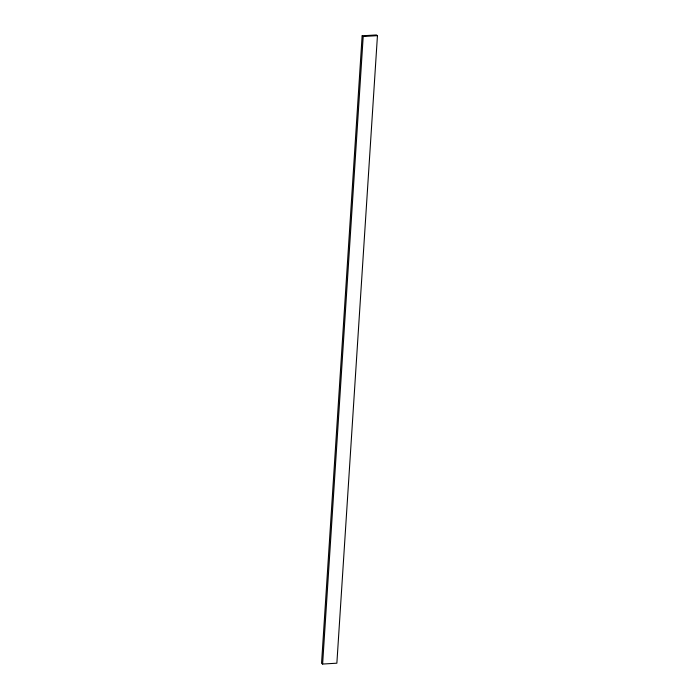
<?xml version="1.0" encoding="UTF-8"?>
<svg xmlns="http://www.w3.org/2000/svg" width="699" height="699" viewBox="0 0 699 699"><rect width="100%" height="100%" fill="white"/><g stroke="black" fill="none" stroke-linecap="round" stroke-linejoin="round"><path stroke-width="1.05" d="M362.134 35.806L321.549 663.351L322.615 664.05L336.866 663.194L377.451 35.649L376.385 34.95L362.134 35.806L363.2 36.497L377.451 35.649M322.615 664.05L363.2 36.497"/></g></svg>
